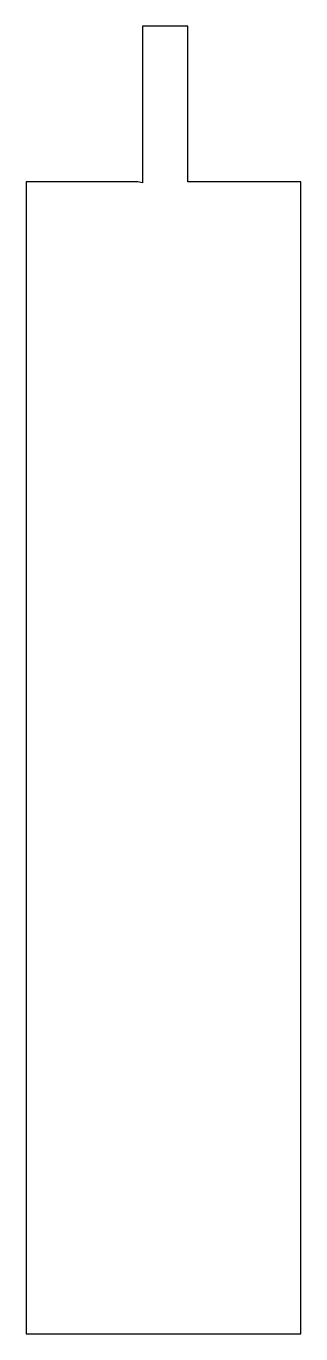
# Model space of a CAD drawing. Header units: centimetres. Extents: x -1.1 to 1.1, y -5.5 to 5.5.
import ezdxf

# ---------------------------------------------------------------- set-up
doc = ezdxf.new("R2010")
doc.units = ezdxf.units.CM
doc.header["$MEASUREMENT"] = 0
doc.layers.add('Camada 1', color=7, linetype='Continuous')

msp = doc.modelspace()

# ---------------------------------------------------------------- linework, layer by layer
at = {"layer": 'Camada 1'}
msp.add_open_spline([(0.20262, 4.16922), (0.20262, 4.16922), (1.14954, 4.16922), (1.14954, 4.16922), (1.14954, 4.16922), (1.14954, 4.16922), (1.14954, -5.4732), (1.14954, -5.4732), (1.14954, -5.4732), (1.14954, -5.4732), (-1.14954, -5.4732), (-1.14954, -5.4732), (-1.14954, -5.4732), (-1.14954, -5.4732), (-1.14954, 4.16922), (-1.14954, 4.16922), (-1.14954, 4.16922), (-1.14954, 4.16922), (-0.2146, 4.16922), (-0.2146, 4.16922), (-0.2146, 4.16922), (-0.2146, 4.16922), (-0.17476, 4.16036), (-0.17476, 4.16036), (-0.17476, 4.16036), (-0.17476, 4.16036), (-0.17476, 5.4732), (-0.17476, 5.4732), (-0.17476, 5.4732), (-0.17476, 5.4732), (0.20262, 5.4732), (0.20262, 5.4732), (0.20262, 5.4732), (0.20262, 5.4732), (0.20262, 4.18333), (0.20262, 4.18333), (0.20262, 4.18333), (0.20262, 4.18333), (0.20262, 4.16922), (0.20262, 4.16922)], degree=3, knots=[0, 0, 0, 0, 0.09090909, 0.09090909, 0.09090909, 0.09090909, 0.18181818, 0.18181818, 0.18181818, 0.18181818, 0.27272727, 0.27272727, 0.27272727, 0.27272727, 0.36363636, 0.36363636, 0.36363636, 0.36363636, 0.45454545, 0.45454545, 0.45454545, 0.45454545, 0.54545455, 0.54545455, 0.54545455, 0.54545455, 0.63636364, 0.63636364, 0.63636364, 0.63636364, 0.72727273, 0.72727273, 0.72727273, 0.72727273, 0.81818182, 0.81818182, 0.81818182, 0.81818182, 1, 1, 1, 1], dxfattribs=at)

doc.saveas('drawing.dxf')
